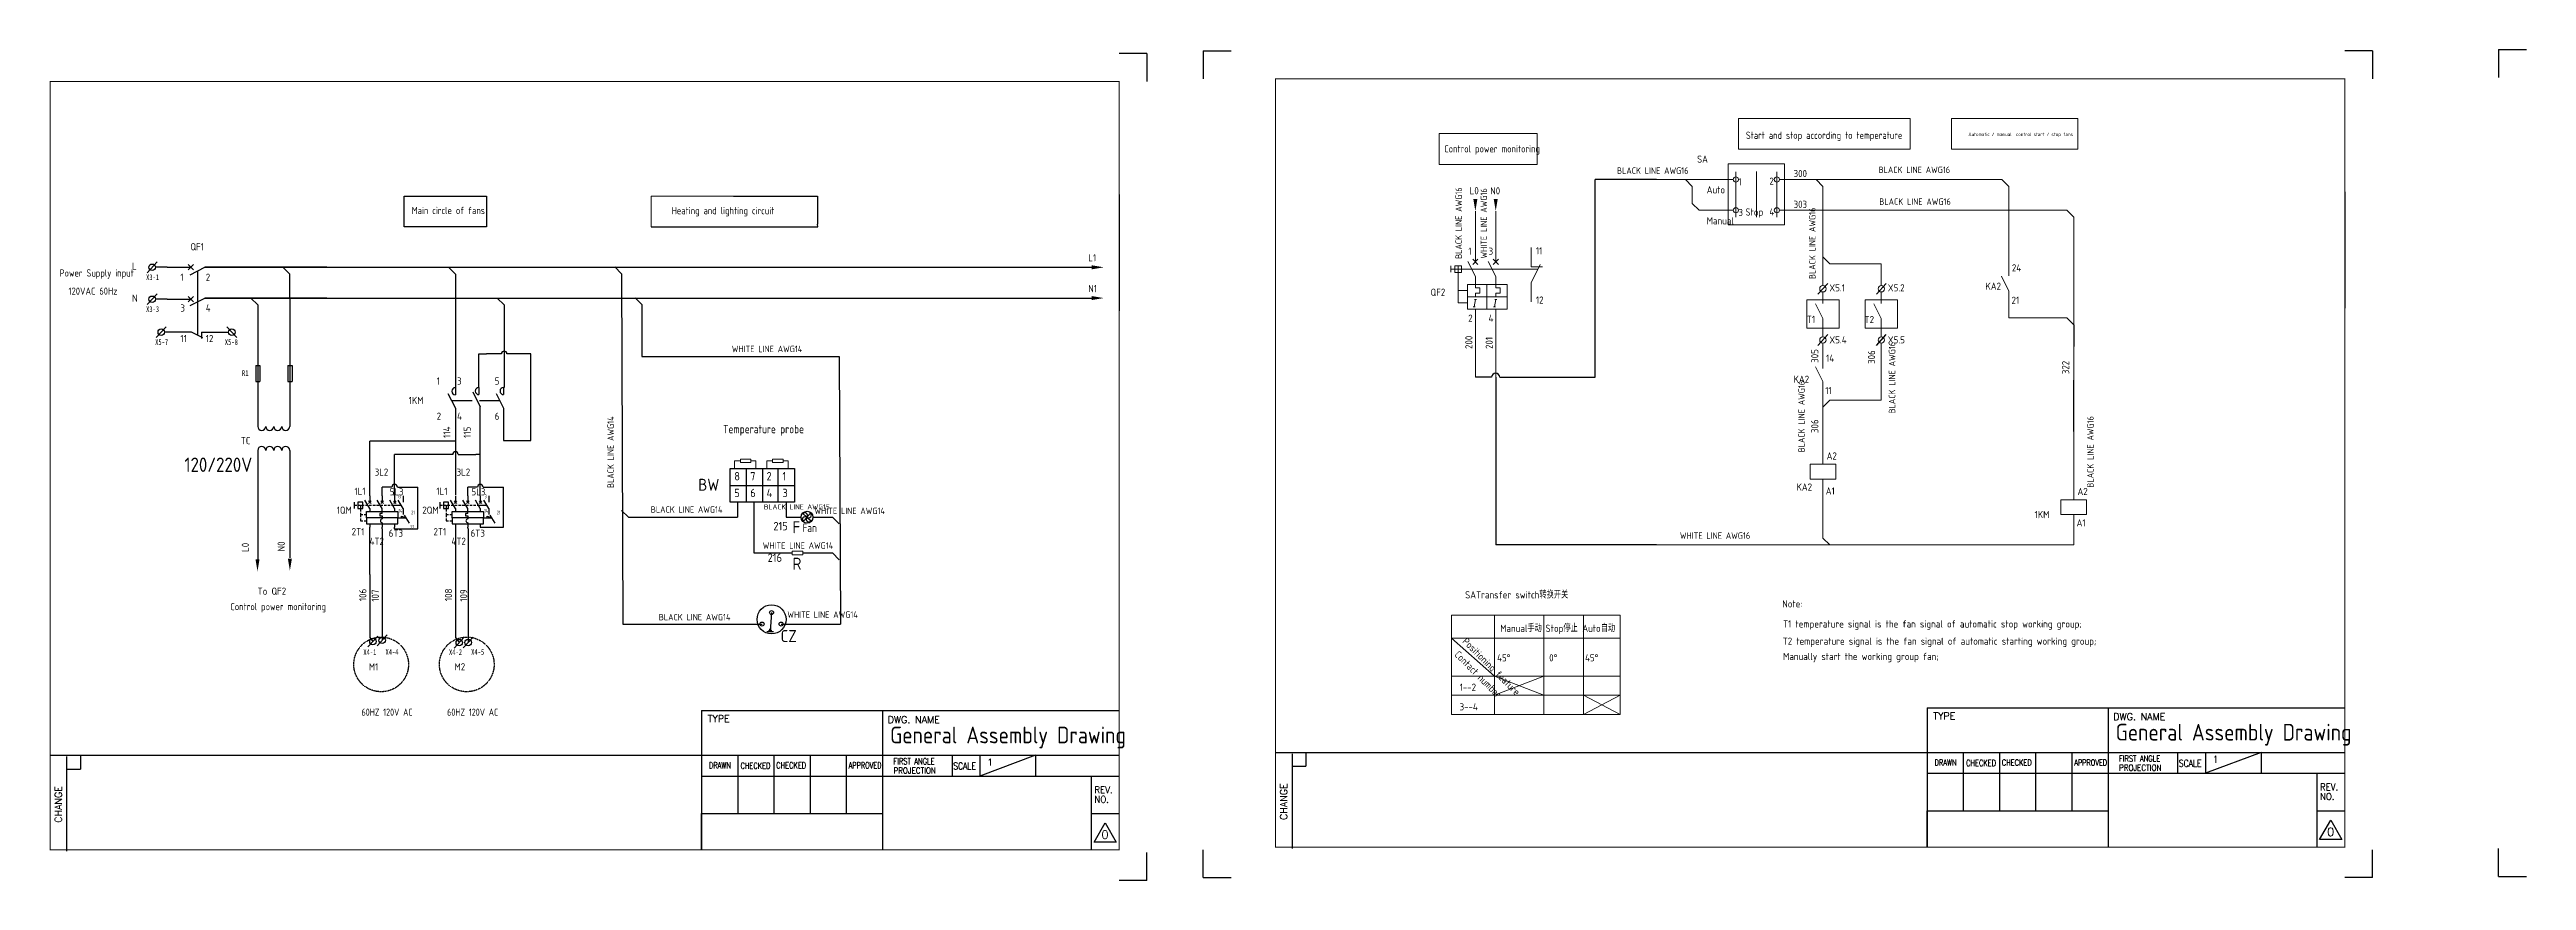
# Model space of a CAD drawing. Header units: millimetres. Extents: x 8981 to 59433, y 5244 to 14154.
# Drawn here: x 33757 to 44100, y 8275 to 11745 of the extents above; entities that cross this region are included whole.
import ezdxf

# ---------------------------------------------------------------- set-up
doc = ezdxf.new("R2010")
doc.units = ezdxf.units.MM
doc.linetypes.add('AAA', pattern=[3, 2, -1])
doc.linetypes.add('ACANSTGL', pattern=[0.11811, 0.07874, -0.03937])
for name, color, linetype in [('1', 4, 'Continuous'), ('2', 3, 'Continuous'), ('6文字层', 3, 'Continuous'), ('DIM', 3, 'Continuous'), ('TEXT', 7, 'Continuous'), ('标题', 7, 'Continuous')]:
    doc.layers.add(name, color=color, linetype=linetype)
doc.layers.add('paper', color=254, linetype='Continuous', plot=False)
doc.layers.add('标注、文本', color=3, linetype='Continuous', lineweight=25)
doc.layers.add('铁心', color=3, linetype='Continuous', lineweight=0)
doc.styles.add('ACISOTS', font='isocp.shx', dxfattribs={"height": 1, "bigfont": 'gbcbig.shx'})
doc.styles.add('PC_TEXTSTYLE', font='isocp.shx', dxfattribs={"width": 0.8, "bigfont": 'hzfs.shx'})
doc.styles.add('ROMANS', font='romans.shx', dxfattribs={"bigfont": 'whgtxt.shx'})
doc.styles.get("Standard").update_dxf_attribs({"font": 'gbenor.shx', "bigfont": 'gbcbig.shx'})
doc.styles.add('WD_IEC', font='ISOCP2.shx', dxfattribs={"width": 0.9, "height": 4, "bigfont": 'gbcbig.shx'})
doc.styles.add('仿宋', font='simfang.ttf', dxfattribs={"width": 0.7, "height": 2.5})
doc.styles.add('工程字', font='gbenor.shx', dxfattribs={"bigfont": 'gbcbig.shx'})

# ---------------------------------------------------------------- blocks, each defined once
blk = doc.blocks.new('FAN')
for p, q in [((12501, 18968), (12517, 18953)), ((12517, 18952), (12503, 18936)), ((12532, 18970), (12518, 18954)), ((12518, 18952), (12535, 18938))]:
    blk.add_line(p, q)
for radius in [25, 1]:
    blk.add_circle((12518, 18953), radius)
for centre, start, end in [((12510, 18944), 54.0994, 228.9808), ((12509, 18960), 324.0995, 138.9808), ((12526, 18945), 144.0995, 318.9808), ((12525, 18961), 234.0995, 48.9808)]:
    blk.add_arc(centre, 11.2, start, end)
blk = doc.blocks.new('SYMB2_M_212')
for p, q in [((0, 0), (0, -5)), ((10, 0), (10, -5)), ((20, 0), (20, -5)), ((-12.5, -5), (-12.5, -10)), ((-5.5, -5), (-9.5, -5)), ((-9.5, -5), (-9.5, -10)), ((-9.5, -10), (-5.5, -10)), ((-5.5, -10), (-5.5, -5)), ((0, -10), (-4, -3.5)), ((-2.5, -12.5), (22.5, -12.5)), ((-2.5, -17.5), (-2.5, -12.5)), ((22.5, -17.5), (-2.5, -17.5)), ((-2.5, -17.5), (-2.5, -22.5)), ((1, -4), (-1, -6)), ((-1, -4), (1, -6)), ((0, -10), (0, -12.5)), ((10, -10), (6, -3.5)), ((8, -14), (8, -16)), ((10, -14), (8, -14)), ((8, -16), (10, -16)), ((9, -4), (11, -6)), ((11, -4), (9, -6)), ((10, -14), (10, -10)), ((10, -16), (10, -18.5)), ((20, -10), (16, -3.5)), ((21, -4), (19, -6)), ((19, -4), (21, -6)), ((20, -10), (20, -12.5)), ((22.5, -12.5), (22.5, -17.5)), ((22.5, -22.5), (22.5, -17.5)), ((-2.5, -22.5), (22.5, -22.5)), ((0, -22.5), (0, -25)), ((10, -21.5), (10, -22.5)), ((10, -22.5), (10, -25)), ((20, -22.5), (20, -25))]:
    blk.add_line(p, q)
at = {"linetype": 'AAA'}
for p, q in [((-12.5, -7.5), (17.5, -7.5)), ((-7.5, -7.5), (-7.5, -15)), ((-7.5, -15), (-7.5, -20)), ((-7.5, -15), (-2.5, -15)), ((-7.5, -20), (-2.5, -20))]:
    blk.add_line(p, q, dxfattribs=at)
blk.add_arc((10, -20), 1.5, 90, 270)
at = {"layer": '1'}
blk.add_line((17.5, -7.5), (18.3, -7.5), dxfattribs=at)
blk = doc.blocks.new('SYMB2_M_51')
for p, q in [((0, 0), (0, -5)), ((0, -10), (-4, -3.5)), ((0, -10), (0, -15))]:
    blk.add_line(p, q)

msp = doc.modelspace()

# ---------------------------------------------------------------- linework, layer by layer
at = {"color": 0, "linetype": 'ByBlock', "lineweight": 18}
for p, q in [((39560.243, 11393.809), (39969.524, 11393.809)), ((39560.243, 11265.031), (39560.243, 11393.809)), ((39969.524, 11393.809), (39969.524, 11265.031)), ((40809.748, 11456.955), (41526.082, 11456.955)), ((40809.748, 11328.177), (40809.748, 11456.955)), ((41526.082, 11456.955), (41526.082, 11328.177)), ((41699.64, 11456.955), (42227.548, 11456.955)), ((41699.64, 11328.177), (41699.64, 11456.955)), ((42227.548, 11456.955), (42227.548, 11328.177)), ((41526.082, 11328.177), (40809.748, 11328.177)), ((42227.548, 11328.177), (41699.64, 11328.177)), ((39969.524, 11265.031), (39560.243, 11265.031)), ((40467.184, 11202.242), (40788.157, 11202.242)), ((40519.255, 11202.38), (40788.158, 11202.38)), ((40519.255, 11202.38), (40788.157, 11202.354)), ((40588.441, 11202.242), (40617.118, 11173.565)), ((40617.118, 11102.445), (40617.118, 11173.565)), ((40766.915, 11012.755), (40766.915, 11267.747)), ((40766.915, 11267.747), (41002.41, 11267.747)), ((40981.168, 11202.38), (41448.195, 11202.38)), ((40981.168, 11202.334), (41910.108, 11202.242)), ((41002.41, 11267.747), (41002.41, 11012.755)), ((41133.66, 11202.242), (41162.337, 11173.565)), ((41162.337, 11173.565), (41162.337, 10759.175)), ((41910.108, 11202.242), (41938.785, 11173.565)), ((41938.785, 11173.565), (41938.785, 10799.671)), ((36270.276, 11132.779), (36613.063, 11132.779)), ((36270.276, 11004.001), (36270.276, 11132.779)), ((39711.191, 11070.135), (39711.191, 10858.84)), ((39796.165, 11070.135), (39796.165, 10858.84)), ((40617.118, 11102.445), (40645.795, 11073.768)), ((40645.795, 11073.768), (40788.157, 11073.768)), ((40981.169, 11073.768), (42181.219, 11073.768)), ((42181.219, 11073.768), (42209.896, 11045.091)), ((41002.41, 11012.755), (40766.915, 11012.755)), ((42209.896, 11045.091), (42209.896, 10595.536)), ((39722.176, 10847.855), (39700.206, 10869.825)), ((39722.176, 10869.825), (39700.206, 10847.855)), ((39807.15, 10847.855), (39785.18, 10869.825)), ((39807.15, 10869.825), (39785.18, 10847.855)), ((39943.675, 10837.554), (39943.675, 10917.554)), ((41162.337, 10879.333), (41191.014, 10850.656)), ((39609.177, 10841.795), (39609.177, 10814.794)), ((39780.715, 10828.295), (39609.177, 10828.295)), ((39625.575, 10841.695), (39652.612, 10841.695)), ((39625.575, 10814.269), (39625.575, 10841.695)), ((39652.612, 10814.269), (39625.575, 10814.269)), ((39639.093, 10841.695), (39639.093, 10686.856)), ((39652.612, 10841.695), (39652.612, 10814.269)), ((39678.517, 10660.338), (39678.517, 10764.086)), ((39678.517, 10764.086), (39844.608, 10764.086)), ((39680.292, 10859.155), (39711.191, 10797.434)), ((39711.191, 10797.434), (39711.191, 10764.086)), ((39711.191, 10797.434), (39711.191, 10764.086)), ((39711.191, 10764.086), (39711.191, 10749.947)), ((39759.022, 10764.086), (39759.022, 10660.338)), ((39765.266, 10859.155), (39796.165, 10797.434)), ((39780.715, 10828.295), (39972.71, 10828.295)), ((39796.165, 10797.434), (39796.165, 10764.086)), ((39796.165, 10797.434), (39796.165, 10764.086)), ((39796.165, 10764.086), (39796.165, 10749.947)), ((39844.608, 10764.086), (39844.608, 10660.338)), ((39943.675, 10770.751), (39943.675, 10690.751)), ((41191.014, 10850.656), (41406.28, 10850.656)), ((41406.28, 10821.979), (41406.28, 10850.656)), ((41406.28, 10821.979), (41406.28, 10759.175)), ((41907.885, 10798.3), (41938.785, 10736.58)), ((39678.517, 10738.227), (39639.093, 10738.227)), ((39678.517, 10686.856), (39639.093, 10686.856)), ((39678.517, 10712.212), (39844.608, 10712.212)), ((39844.608, 10660.338), (39678.517, 10660.338)), ((39701.505, 10670.237), (39710.599, 10670.237)), ((39711.89, 10701.706), (39706.052, 10670.237)), ((39707.575, 10701.706), (39716.205, 10701.706)), ((39711.191, 10749.947), (39729.975, 10749.947)), ((39711.191, 10660.338), (39711.191, 10376.09)), ((39729.975, 10728.035), (39711.267, 10728.035)), ((39711.267, 10728.035), (39711.267, 10712.212)), ((39729.975, 10749.947), (39729.975, 10728.035)), ((39786.479, 10670.237), (39795.573, 10670.237)), ((39796.864, 10701.706), (39791.026, 10670.237)), ((39792.549, 10701.706), (39801.178, 10701.706)), ((39796.165, 10749.947), (39814.949, 10749.947)), ((39796.165, 10660.338), (39796.165, 10376.09)), ((39814.949, 10728.035), (39796.241, 10728.035)), ((39796.241, 10728.035), (39796.241, 10712.212)), ((39814.949, 10749.947), (39814.949, 10728.035)), ((41131.438, 10683.387), (41162.337, 10621.666)), ((41162.337, 10732.568), (41162.337, 10684.758)), ((41375.381, 10683.387), (41406.28, 10621.666)), ((41406.28, 10732.568), (41406.28, 10684.758)), ((41938.785, 10736.58), (41938.785, 10624.213)), ((41162.337, 10621.666), (41162.337, 10545.062)), ((41406.28, 10621.666), (41406.28, 10545.062)), ((41938.785, 10624.213), (42181.219, 10624.213)), ((42181.219, 10624.213), (42209.896, 10595.536)), ((41162.337, 10518.455), (41162.337, 10412.94)), ((41406.28, 10518.455), (41406.28, 10308.751)), ((42209.896, 10504.657), (42209.896, 10450.638)), ((42209.896, 10478.266), (42209.896, 10364.275)), ((42209.896, 10450.638), (42209.896, 10436.916)), ((41131.438, 10419.876), (41162.337, 10358.155)), ((41162.337, 10358.155), (41162.337, 10013.456)), ((41191.014, 10280.074), (41162.337, 10251.397)), ((41191.014, 10280.074), (41406.28, 10280.074)), ((41406.28, 10308.751), (41406.28, 10280.074)), ((42209.896, 10310.256), (42209.896, 10203.887)), ((42209.896, 10149.869), (42209.896, 9864.754)), ((36617.974, 9995.06), (36617.974, 10027.717)), ((36617.974, 10027.717), (36642.29, 10027.717)), ((36685.582, 10027.717), (36707.191, 10027.717)), ((36707.191, 10027.717), (36707.191, 9995.06)), ((36752.619, 9995.06), (36752.619, 10027.717)), ((36752.619, 10027.717), (36776.936, 10027.717)), ((36820.228, 10027.717), (36841.837, 10027.717)), ((36841.837, 10027.717), (36841.837, 9995.06)), ((41108.636, 10013.456), (41216.039, 10013.456)), ((41108.636, 9951.385), (41108.636, 10013.456)), ((41216.039, 9951.385), (41108.636, 9951.385)), ((41162.337, 9951.385), (41162.337, 9704.581)), ((41216.039, 10013.456), (41216.039, 9951.385)), ((42156.195, 9864.754), (42263.597, 9864.754)), ((42156.195, 9802.683), (42156.195, 9864.754)), ((42263.597, 9864.754), (42263.597, 9802.683)), ((42263.597, 9802.683), (42156.195, 9802.683)), ((42209.896, 9802.683), (42209.896, 9675.904)), ((40467.184, 9675.904), (42209.896, 9675.904)), ((41162.337, 9704.581), (41191.014, 9675.904)), ((39611.244, 9382.655), (40315.782, 9382.655)), ((39611.244, 8967.825), (39611.244, 9382.655)), ((39790.788, 9382.655), (39790.788, 8967.825)), ((39997.082, 9382.655), (39997.082, 8967.825)), ((40162.738, 9382.655), (40162.738, 8967.825)), ((40315.782, 9382.655), (40315.782, 8967.825)), ((40315.782, 9287.302), (39611.244, 9287.302)), ((39611.244, 9287.302), (39790.788, 9128.416)), ((39611.244, 9128.416), (40315.782, 9128.416)), ((39790.788, 9128.416), (39997.082, 9049.508)), ((39997.082, 9128.416), (39790.788, 9049.508)), ((39611.244, 9049.508), (40315.782, 9049.508)), ((40162.738, 9049.508), (40315.782, 8967.825)), ((40315.782, 9049.508), (40162.738, 8967.825)), ((39611.244, 8967.825), (40315.782, 8967.825))]:
    msp.add_line(p, q, dxfattribs=at)
at = {"color": 0, "linetype": 'ByBlock', "lineweight": 18, "ltscale": 30}
for p, q in [((40799.079, 11233.742), (40799.079, 11045.426)), ((40884.663, 11236.014), (40884.663, 11045.426)), ((40970.246, 11233.742), (40970.246, 11045.426)), ((41094.764, 10699.271), (41229.91, 10699.271)), ((41094.764, 10580.939), (41094.764, 10699.271)), ((41229.91, 10699.271), (41229.91, 10580.939)), ((41338.707, 10699.271), (41473.853, 10699.271)), ((41338.707, 10580.939), (41338.707, 10699.271)), ((41473.853, 10699.271), (41473.853, 10580.939)), ((41229.91, 10580.939), (41094.764, 10580.939)), ((41473.853, 10580.939), (41338.707, 10580.939))]:
    msp.add_line(p, q, dxfattribs=at)
at = {"color": 0}
for p, q in [((35238.614, 11132.779), (35581.401, 11132.779)), ((35238.614, 11004.001), (35238.614, 11132.779)), ((35581.401, 11132.779), (35581.401, 11004.001)), ((35581.401, 11004.001), (35238.614, 11004.001)), ((34358.505, 10824.689), (34336.535, 10846.659)), ((34358.505, 10846.659), (34336.535, 10824.689)), ((34344.365, 10804.774), (34406.086, 10835.674)), ((34375.226, 10820.224), (34375.226, 10691.751)), ((34405.879, 10835.57), (35423.753, 10835.57)), ((34731.829, 10835.57), (34760.506, 10806.893)), ((35423.482, 10835.57), (35452.159, 10806.893)), ((35452.159, 10806.893), (35452.159, 10333.949)), ((36117.273, 10836.862), (36145.949, 10808.185)), ((34358.505, 10691.176), (34336.535, 10713.146)), ((34358.505, 10713.146), (34336.535, 10691.176)), ((34344.365, 10676.301), (34406.086, 10707.2)), ((34375.226, 10691.751), (34375.226, 10552.689)), ((34405.879, 10707.097), (35423.753, 10707.097)), ((34598.358, 10707.097), (34626.898, 10678.557)), ((35626.84, 10707.097), (35655.517, 10678.42)), ((35655.559, 10678.42), (35655.559, 10333.949)), ((36202.246, 10708.388), (36230.923, 10679.711)), ((34350.889, 10564.872), (34285.889, 10564.872)), ((34397.18, 10541.698), (34350.889, 10564.872)), ((34391.403, 10564.872), (34391.403, 10538.093)), ((34391.403, 10564.872), (34456.403, 10564.872)), ((35421.26, 10308.701), (35452.159, 10246.98)), ((35521.684, 10277.841), (35436.71, 10277.841)), ((35452.159, 10246.98), (35452.159, 10050.451)), ((35525.334, 10314.948), (35556.233, 10253.228)), ((35637.691, 10277.841), (35552.717, 10277.841)), ((35622.241, 10308.701), (35653.14, 10246.98)), ((34626.898, 10070.835), (34626.898, 9862.154)), ((34760.41, 10070.835), (34760.41, 9862.154)), ((35452.159, 9686.261), (35452.159, 9552.324)), ((35094.572, 9552.324), (35094.572, 9289.781)), ((35452.159, 9552.324), (35452.159, 9289.021)), ((35146.603, 9496.683), (35146.603, 9291.333)), ((35094.572, 9289.781), (35107.71, 9272.762)), ((35452.159, 9289.021), (35468.235, 9268.197))]:
    msp.add_line(p, q, dxfattribs=at)
at = {"lineweight": -3, "ltscale": 30}
for p, q in [((34165.468, 10813.129), (34206.604, 10858.218)), ((41141.769, 10723.327), (41182.906, 10768.416)), ((41385.712, 10723.327), (41426.848, 10768.416)), ((34165.468, 10679.617), (34206.604, 10724.706)), ((34203.344, 10542.328), (34244.48, 10587.417)), ((34538.949, 10542.328), (34497.813, 10587.417)), ((41141.769, 10509.214), (41182.906, 10554.303)), ((41385.712, 10509.214), (41426.848, 10554.303)), ((35087.142, 9250.218), (35128.278, 9295.307)), ((35125.667, 9255.31), (35166.804, 9300.399)), ((35447.667, 9245.652), (35488.804, 9290.741)), ((35484.755, 9246.341), (35525.891, 9291.43))]:
    msp.add_line(p, q, dxfattribs=at)
at = {"color": 0, "linetype": 'ByBlock'}
for p, q in [((36145.949, 10808.185), (36151.599, 9345.903)), ((36156.803, 10835.57), (38109.413, 10835.57)), ((36166.264, 10707.097), (38115.97, 10707.097)), ((36230.923, 10679.711), (36230.923, 10462.45)), ((36230.923, 10462.45), (37055.031, 10462.45)), ((37055.031, 10462.45), (37060.68, 9345.903)), ((36665.824, 9995.06), (36665.824, 9855.043)), ((36734.044, 9995.06), (36734.044, 9855.043)), ((36800.47, 9855.043), (36800.47, 9995.06)), ((36599.399, 9925.051), (36868.69, 9925.051)), ((36630.236, 9855.043), (36630.236, 9791.89)), ((36698.573, 9855.043), (36698.573, 9642.745)), ((36833.219, 9855.043), (36833.219, 9792.445)), ((36145.949, 9820.567), (36174.626, 9791.89)), ((36174.626, 9791.89), (36398.666, 9791.89)), ((36398.666, 9791.89), (36457.232, 9791.89)), ((36457.232, 9791.89), (36630.236, 9791.89)), ((36833.219, 9792.445), (36894.981, 9792.445)), ((36944.958, 9792.445), (37026.183, 9792.445)), ((37026.183, 9792.445), (37054.86, 9763.768)), ((36698.573, 9642.745), (36857.908, 9642.745)), ((36698.573, 9642.745), (36857.908, 9642.745)), ((36902.367, 9642.745), (37026.354, 9642.745)), ((37026.354, 9642.745), (37055.031, 9614.068)), ((36151.599, 9345.903), (36404.315, 9345.903)), ((36404.315, 9345.903), (36462.881, 9345.903)), ((36462.881, 9345.903), (36732.613, 9345.903)), ((36752.593, 9314.675), (36780.488, 9314.675)), ((36759.188, 9319.277), (36773.893, 9319.277)), ((36762.728, 9324.396), (36770.353, 9324.396)), ((36772.189, 9394.013), (36766.54, 9314.675)), ((36812.285, 9345.903), (37060.68, 9345.903))]:
    msp.add_line(p, q, dxfattribs=at)
at = {"linetype": 'AAA'}
for p, q in [((35185.572, 9841.785), (35226.027, 9841.785)), ((35543.233, 9841.785), (35583.689, 9841.785))]:
    msp.add_line(p, q, dxfattribs=at)
for p, q in [((35094.572, 9743.96), (35094.572, 9750.785)), ((35146.572, 9743.96), (35146.572, 9750.785)), ((35198.572, 9743.96), (35198.572, 9750.785)), ((35211.572, 9789.785), (35245.878, 9789.785)), ((35226.573, 9789.785), (35226.573, 9795.985)), ((35226.625, 9795.985), (35245.878, 9789.785)), ((35260.336, 9766.822), (35239.536, 9800.622)), ((35569.233, 9789.785), (35603.54, 9789.785)), ((35584.235, 9789.785), (35584.235, 9795.985)), ((35584.287, 9795.985), (35603.54, 9789.785)), ((35617.997, 9766.822), (35597.197, 9800.622))]:
    msp.add_line(p, q)
at = {"color": 0, "linetype": 'ByBlock', "lineweight": 18}
for points in [[(36642.29, 10034.576), (36685.582, 10034.576), (36685.582, 10020.858), (36642.29, 10020.858)], [(36776.936, 10034.576), (36820.228, 10034.576), (36820.228, 10020.858), (36776.936, 10020.858)]]:
    msp.add_lwpolyline(points, close=True, dxfattribs=at)
at = {"color": 0, "linetype": 'ByBlock'}
msp.add_lwpolyline([(36599.399, 9995.06), (36868.69, 9995.06), (36868.69, 9855.043), (36599.399, 9855.043)], close=True, dxfattribs=at)
at = {"linetype": 'ByBlock', "lineweight": 18}
msp.add_lwpolyline([(36857.908, 9650.827), (36902.367, 9650.827), (36902.367, 9634.662), (36857.908, 9634.662)], close=True, dxfattribs=at)
at = {"color": 0, "linetype": 'ByBlock', "lineweight": 18}
for centre, radius in [((40799.079, 11202.242), 10.922), ((40970.246, 11202.242), 10.922), ((40799.079, 11073.768), 10.922), ((40970.246, 11073.768), 10.922), ((41162.337, 10745.872), 13.303), ((41406.28, 10745.872), 13.303), ((41162.337, 10531.759), 13.303), ((41406.28, 10531.759), 13.303)]:
    msp.add_circle(centre, radius, dxfattribs=at)
at = {"color": 3}
for centre in [(34186.036, 10835.674), (34186.036, 10702.161), (34223.912, 10564.872), (34518.381, 10564.872), (35107.71, 9272.762), (35146.235, 9277.854), (35468.235, 9268.197), (35505.323, 9268.886)]:
    msp.add_circle(centre, 13.502, dxfattribs=at)
at = {"color": 0, "linetype": 'ByBlock'}
for centre, radius in [((36772.449, 9365.459), 60.736), ((36732.613, 9345.903), 8.347), ((36772.189, 9394.013), 8.3), ((36812.285, 9345.903), 8.3)]:
    msp.add_circle(centre, radius, dxfattribs=at)
at = {"color": 0, "linetype": 'ACANSTGL', "ltscale": 15}
for centre in [(35142.089, 9177.179), (35499.677, 9177.179)]:
    msp.add_circle(centre, 114.154, dxfattribs=at)
at = {"color": 0}
for centre in [(35452.159, 10317.808), (35550.426, 10318.826), (35653.502, 10318.826)]:
    msp.add_arc(centre, 15.078, 90, 270, dxfattribs=at)
at = {"color": 0, "linetype": 'ByBlock', "lineweight": 18}
for points in [[(39719.524, 11120.135), (39702.858, 11120.135), (39711.191, 11070.135)], [(39804.498, 11120.135), (39787.832, 11120.135), (39796.165, 11070.135)]]:
    msp.add_solid(points, dxfattribs=at)
at = {"color": 0}
for points in [[(38109.413, 10843.903), (38109.413, 10827.237), (38159.413, 10835.57)], [(38109.413, 10715.43), (38109.413, 10698.763), (38159.413, 10707.097)], [(34634.213, 9615.612), (34617.547, 9615.612), (34625.88, 9565.612)], [(34769.414, 9618.614), (34752.747, 9618.614), (34761.08, 9568.614)]]:
    msp.add_solid(points, dxfattribs=at)
at = {"layer": '1', "color": 0, "lineweight": -3}
msp.add_line((39813.361, 10376.169), (40043.807, 10376.09), dxfattribs=at)
at = {"layer": '1', "color": 0, "const_width": 4.069}
for points in [[(33759.486, 8402.896), (38223.532, 8402.896), (38223.532, 11611.429), (33759.486, 11611.429), (33759.486, 8402.896)], [(38877.116, 8414.62), (43341.162, 8414.62), (43341.162, 11623.153), (38877.116, 11623.153), (38877.116, 8414.62)]]:
    msp.add_lwpolyline(points, dxfattribs=at)
at = {"layer": '2', "color": 0, "linetype": 'ByBlock', "lineweight": 18, "ltscale": 0.15}
for p, q in [((39943.675, 10770.751), (39982.373, 10847.447)), ((39943.675, 10837.554), (39991.208, 10837.554))]:
    msp.add_line(p, q, dxfattribs=at)
at = {"layer": '2', "color": 0}
for p, q in [((36479.764, 8984.152), (38223.532, 8984.152)), ((36479.764, 8984.152), (36479.764, 8402.896)), ((37235.397, 8984.152), (37235.397, 8402.896)), ((41597.394, 8995.876), (43341.162, 8995.876)), ((41597.394, 8995.876), (41597.394, 8414.62)), ((42353.027, 8995.876), (42353.027, 8414.62)), ((33759.486, 8798.15), (38223.532, 8798.15)), ((33827.971, 8792.337), (33827.971, 8397.083)), ((33886.096, 8798.15), (33886.096, 8740.024)), ((36630.891, 8798.15), (36630.891, 8554.398)), ((36782.017, 8798.15), (36782.017, 8554.398)), ((36933.144, 8798.15), (36933.144, 8554.398)), ((37084.27, 8798.15), (37084.27, 8554.398)), ((37526.025, 8798.15), (37526.025, 8710.961)), ((37874.779, 8798.15), (37642.276, 8710.961)), ((37642.276, 8798.15), (37642.276, 8710.961)), ((37874.779, 8798.15), (37874.779, 8710.961)), ((38877.116, 8809.874), (43341.162, 8809.874)), ((38945.601, 8804.061), (38945.601, 8408.807)), ((39003.727, 8809.874), (39003.727, 8751.748)), ((41748.521, 8809.874), (41748.521, 8566.122)), ((41899.648, 8809.874), (41899.648, 8566.122)), ((42050.774, 8809.874), (42050.774, 8566.122)), ((42201.901, 8809.874), (42201.901, 8566.122)), ((42643.655, 8809.874), (42643.655, 8722.685)), ((42992.409, 8809.874), (42759.906, 8722.685)), ((42759.906, 8809.874), (42759.906, 8722.685)), ((42992.409, 8809.874), (42992.409, 8722.685)), ((33827.971, 8740.024), (33886.096, 8740.024)), ((36479.764, 8710.961), (37235.397, 8710.961)), ((37235.397, 8710.961), (38223.532, 8710.961)), ((38107.281, 8710.961), (38107.281, 8402.896)), ((38945.601, 8751.748), (39003.727, 8751.748)), ((41597.394, 8722.685), (42353.027, 8722.685)), ((42353.027, 8722.685), (43341.162, 8722.685)), ((43224.911, 8722.685), (43224.911, 8414.62)), ((36479.764, 8554.398), (37235.397, 8554.398)), ((36479.764, 8403.271), (36479.764, 8554.398)), ((38107.281, 8554.398), (38223.532, 8554.398)), ((38118.906, 8434.88), (38165.407, 8515.421)), ((38165.407, 8515.421), (38211.907, 8434.88)), ((41597.394, 8566.122), (42353.027, 8566.122)), ((41597.394, 8414.995), (41597.394, 8566.122)), ((43224.911, 8566.122), (43341.162, 8566.122)), ((43236.536, 8446.604), (43283.037, 8527.145)), ((43283.037, 8527.145), (43329.537, 8446.604)), ((38211.907, 8434.88), (38118.906, 8434.88)), ((43329.537, 8446.604), (43236.536, 8446.604))]:
    msp.add_line(p, q, dxfattribs=at)
at = {"layer": '6文字层', "color": 0}
for points in [[(38223.532, 11138.923), (38223.532, 10653.442)], [(43341.162, 11150.647), (43341.162, 10665.166)]]:
    msp.add_lwpolyline(points, dxfattribs=at)
at = {"layer": 'paper', "color": 0}
for p, q in [((38339.783, 11727.68), (38223.532, 11727.68)), ((38339.783, 11727.68), (38339.783, 11611.429)), ((38574.863, 11739.404), (38574.863, 11623.153)), ((38574.863, 11739.404), (38691.114, 11739.404)), ((43457.414, 11739.404), (43341.162, 11739.404)), ((43457.414, 11739.404), (43457.414, 11623.153)), ((43983.934, 11744.924), (43983.934, 11628.673)), ((43983.934, 11744.924), (44100.185, 11744.924)), ((38339.783, 8275.019), (38339.783, 8391.271)), ((38574.863, 8286.743), (38574.863, 8402.995)), ((43457.414, 8286.743), (43457.414, 8402.995)), ((43983.934, 8292.263), (43983.934, 8408.515)), ((38339.783, 8275.019), (38223.532, 8275.019)), ((38574.863, 8286.743), (38691.114, 8286.743)), ((43457.414, 8286.743), (43341.162, 8286.743)), ((43983.934, 8292.263), (44100.185, 8292.263))]:
    msp.add_line(p, q, dxfattribs=at)
at = {"layer": '标注、文本', "color": 0}
for p, q in [((40210.79, 10376.09), (40210.79, 11202.242)), ((40467.184, 11202.242), (40210.79, 11202.242)), ((36613.063, 11132.779), (36964.17, 11132.779)), ((36964.17, 11132.779), (36964.17, 11015.951)), ((36270.276, 11004.001), (36965.37, 11004.001)), ((36965.37, 11004.001), (36964.17, 11015.951)), ((34248.013, 10835.674), (34347.52, 10835.674)), ((34914.816, 10835.57), (34405.879, 10835.57)), ((34760.41, 10704.172), (34760.41, 10806.989)), ((34914.816, 10835.57), (36166.264, 10835.57)), ((34248.013, 10702.161), (34347.52, 10702.161)), ((34914.816, 10707.097), (34405.879, 10707.097)), ((34626.898, 10678.557), (34626.898, 10171.079)), ((34760.41, 10704.172), (34760.41, 10171.079)), ((34914.816, 10707.097), (36753.244, 10707.097)), ((35550.426, 10333.904), (35550.426, 10474.108)), ((35550.426, 10474.108), (35582.613, 10474.108)), ((35644.45, 10474.108), (35582.613, 10474.108)), ((35767.107, 10474.108), (35667.415, 10474.108)), ((35767.107, 10112.256), (35767.107, 10474.108)), ((34618.207, 10425.879), (34618.207, 10359.193)), ((34618.207, 10425.879), (34636.113, 10425.879)), ((34618.207, 10359.193), (34636.113, 10359.193)), ((34636.113, 10425.879), (34636.113, 10359.193)), ((34752.412, 10425.879), (34752.412, 10359.193)), ((34752.412, 10425.879), (34770.318, 10425.879)), ((34752.412, 10359.193), (34770.318, 10359.193)), ((34770.318, 10425.879), (34770.318, 10359.193)), ((39778.891, 10376.09), (39711.191, 10376.09)), ((39796.165, 10376.09), (39796.165, 9675.904)), ((40043.807, 10376.09), (40210.79, 10376.09)), ((42209.896, 10149.869), (42209.896, 10364.275)), ((35452.159, 10333.949), (35452.159, 10302.73)), ((35550.426, 10333.904), (35550.426, 10303.748)), ((35556.233, 10054.083), (35556.233, 10253.228)), ((35653.14, 10246.98), (35653.14, 10112.256)), ((35653.502, 10333.904), (35653.502, 10303.748)), ((35452.159, 10109.724), (35094.572, 10109.724)), ((35094.572, 9880.785), (35094.572, 10109.724)), ((35440.886, 10054.083), (35198.572, 10054.083)), ((35198.572, 9880.785), (35198.572, 10054.083)), ((35452.372, 10054.039), (35452.229, 9884.713)), ((35463.857, 10054.083), (35537.346, 10054.366)), ((35556.233, 10054.083), (35537.346, 10054.366)), ((35556.233, 9880.785), (35556.233, 10054.083)), ((35653.14, 10112.256), (35712.094, 10112.256)), ((35653.14, 10112.256), (35767.107, 10112.256)), ((34626.898, 9862.154), (34626.898, 9616.494)), ((34760.41, 9862.154), (34760.41, 9622.241)), ((35146.572, 9880.785), (35146.572, 9917.717)), ((35147.808, 9917.717), (35146.572, 9917.717)), ((35186.822, 9917.717), (35147.808, 9917.717)), ((35209.793, 9917.781), (35295.672, 9917.781)), ((35295.672, 9917.717), (35295.672, 9917.781)), ((35295.672, 9743.96), (35295.672, 9917.717)), ((35504.233, 9880.785), (35504.233, 9917.717)), ((35505.47, 9917.717), (35504.233, 9917.717)), ((35544.484, 9917.717), (35505.47, 9917.717)), ((35567.455, 9917.781), (35653.333, 9917.781)), ((35653.333, 9917.717), (35653.333, 9917.781)), ((35653.333, 9750.785), (35653.333, 9917.717)), ((35094.572, 9683.082), (35094.572, 9743.96)), ((35146.572, 9743.96), (35146.603, 9291.333)), ((35198.572, 9743.96), (35295.672, 9743.96)), ((35452.233, 9750.785), (35452.159, 9686.261)), ((35504.842, 9743.96), (35504.233, 9750.785)), ((35504.842, 9743.96), (35504.873, 9291.333)), ((35556.233, 9750.785), (35653.333, 9750.785)), ((35094.572, 9552.324), (35094.572, 9683.082)), ((40467.184, 9675.904), (39796.165, 9675.904)), ((35146.603, 9291.333), (35146.235, 9277.854)), ((35504.873, 9291.333), (35505.323, 9268.886))]:
    msp.add_line(p, q, dxfattribs=at)
at = {"layer": '标注、文本'}
for p, q in [((34248.013, 10835.674), (34199.538, 10835.674)), ((34248.013, 10702.161), (34199.538, 10702.161)), ((34285.889, 10564.872), (34237.414, 10564.872)), ((34456.403, 10564.872), (34504.879, 10564.872))]:
    msp.add_line(p, q, dxfattribs=at)
at = {"layer": '标注、文本', "color": 0, "linetype": 'ByBlock'}
msp.add_line((42209.896, 10595.536), (42209.896, 10504.657), dxfattribs=at)
at = {"layer": '标注、文本', "color": 0}
for centre, radius, start, end in [((35655.933, 10473.828), 11.486, 0.2206788, 180.2206788), ((39796.165, 10376.09), 17.274, 0, 180), ((34643.587, 10171.079), 16.689, 180, 0), ((34676.965, 10171.079), 16.689, 180, 0), ((34710.343, 10171.079), 16.689, 180, 0), ((34743.721, 10171.079), 16.689, 180, 0), ((34643.587, 10070.835), 16.689, 0, 180), ((34676.965, 10070.835), 16.689, 0, 180), ((34710.343, 10070.835), 16.689, 0, 180), ((34743.721, 10070.835), 16.689, 0, 180), ((35452.372, 10054.039), 11.486, 0.2206788, 180.2206788), ((35198.308, 9917.737), 11.486, 0.2206788, 180.2206788), ((35555.969, 9917.737), 11.486, 0.2206788, 180.2206788)]:
    msp.add_arc(centre, radius, start, end, dxfattribs=at)
at = {"layer": '铁心', "color": 0}
for points in [[(43341.162, 10665.166), (43341.162, 10567.37)], [(38223.532, 9335.9), (38223.532, 10155.885)], [(43341.162, 9347.624), (43341.162, 10167.609)]]:
    msp.add_lwpolyline(points, dxfattribs=at)

# ---------------------------------------------------------------- block references
at = {"linetype": 'AAA', "xscale": 5.2, "yscale": 5.2, "zscale": 5.2}
for p in [(35094.572, 9880.785), (35452.233, 9880.785)]:
    msp.add_blockref('SYMB2_M_212', p, dxfattribs=at)
at = {"xscale": 5.2, "yscale": 5.2, "zscale": 5.2}
for p in [(35234.027, 9880.785), (35591.689, 9880.785)]:
    msp.add_blockref('SYMB2_M_51', p, dxfattribs=at)
at = {"color": 0, "linetype": 'ByBlock'}
msp.add_blockref('FAN', (24402.357, -9161.112), dxfattribs=at)

# ---------------------------------------------------------------- texts
at = {"color": 0, "linetype": 'ByBlock', "lineweight": 18, "style": 'ACISOTS'}
for s, height, p in [('SA', 30, (40636.683, 11272.243)), ('Auto', 30, (40677.014, 11144.213)), ('1', 30, (40809.542, 11177.965)), ('2', 30, (40938.749, 11180.283)), ('300', 30, (41039.979, 11211.97)), ('3', 30, (40809.542, 11049.491)), ('Stop', 30, (40838.852, 11051.408)), ('4', 30, (40938.749, 11051.81)), ('303', 30, (41039.979, 11083.496)), ('Manual', 30, (40677.014, 11014.525)), ('1', 30, (39681.464, 10887.71)), ('3', 30, (39766.438, 10887.71)), ('11', 30, (39963.913, 10889.34)), ('X5.1', 30, (41189.304, 10734.775)), ('X5.2', 30, (41433.246, 10734.775)), ('KA2', 30, (41841.102, 10741.41)), ('24', 30, (41951.546, 10818.097)), ('QF2', 30, (39524.156, 10716.39)), ('12', 30, (39963.913, 10683.863)), ('21', 30, (41950.14, 10682.713)), ('2', 30, (39681.464, 10608.186)), ('4', 30, (39766.438, 10608.186)), ('T1', 30, (41095.235, 10602.937)), ('T2', 30, (41336.377, 10602.472)), ('14', 30, (41175.809, 10441.108)), ('X5.4', 30, (41189.304, 10517.514)), ('X5.5', 30, (41433.246, 10517.514)), ('KA2', 30, (41039.984, 10352.959)), ('11', 30, (41172.085, 10305.724)), ('A2', 30, (41177.889, 10032.736)), ('8', 35, (36616.837, 9945.656)), ('7', 35, (36683.263, 9945.656)), ('2', 35, (36751.483, 9945.656)), ('1', 35, (36817.908, 9945.656)), ('KA2', 30, (41052.207, 9902.812)), ('4', 35, (36751.483, 9875.647)), ('A1', 30, (41174.166, 9886.41)), ('A2', 30, (42225.448, 9884.034)), ('1KM', 30, (42046.265, 9787.832)), ('A1', 30, (42221.724, 9753.38)), ('216', 35, (36755.984, 9605.216)), ('SATransfer switch转换开关', 30, (39668.4, 9452.763)), ('Note:', 30, (40992.58, 9414.989)), ('Manual手动', 30, (39814.7, 9312.981)), ('Stop停止', 30, (40004.177, 9312.981)), ('Auto自动', 30, (40157.712, 9312.981)), ('T1 temperature signal is the fan signal of automatic stop working group;', 30, (40995.95, 9331.196)), ('45°', 30, (39802.083, 9189.771)), ('0°', 30, (40019.477, 9189.771)), ('45°', 30, (40169.129, 9189.771)), ('T2 temperature signal is the fan signal of automatic starting working group;', 30, (40994.318, 9259.295)), ('Manually start the working group fan;', 30, (40995.95, 9195.54)), ('1--2', 30, (39645.379, 9066.811)), ('3--4', 30, (39645.379, 8985.128))]:
    msp.add_text(s, height=height, dxfattribs=at).set_placement(p)
at = {"color": 0, "style": 'ACISOTS'}
for s, p in [('L0', (39687.54, 11140.438)), ('N0', (39773.071, 11139.813)), ('QF1', (34345.733, 10906.399)), ('L1', (38094.702, 10859.867)), ('L', (34102.091, 10825.168)), ('1', (34303.977, 10778.936)), ('2', (34409.841, 10778.936)), ('N1', (38094.702, 10731.394)), ('N', (34102.091, 10691.656)), ('3', (34303.977, 10650.463)), ('4', (34409.841, 10650.463)), ('11', (34303.977, 10523.04)), ('12', (34409.841, 10523.04)), ('1', (35374.013, 10345.665)), ('3', (35458.987, 10345.665)), ('5', (35616.445, 10345.665)), ('1KM', (35256.954, 10264.694)), ('2', (35374.013, 10198.779)), ('4', (35458.987, 10198.779)), ('6', (35616.445, 10198.779)), ('TC', (34555.781, 10096.665)), ('3L2', (35115.202, 9965.256)), ('3L2', (35457.108, 9965.256)), ('1QM', (34956.378, 9806.478)), ('1L1', (35030.883, 9885.129)), ('5L3', (35177.31, 9883.063)), ('2QM', (35314.04, 9806.478)), ('1L1', (35372.788, 9885.129)), ('5L3', (35519.216, 9883.063)), ('2T1', (35019.019, 9716.454)), ('6T3', (35173.693, 9710.268)), ('2T1', (35360.924, 9716.454)), ('6T3', (35515.598, 9710.268)), ('4T2', (35093.915, 9676.527)), ('4T2', (35435.82, 9676.527)), ('M1', (35090.774, 9152.093)), ('M2', (35448.361, 9152.093))]:
    msp.add_text(s, height=30, dxfattribs=at).set_placement(p)
at = {"color": 0, "linetype": 'ByBlock', "lineweight": 18, "style": 'ACISOTS'}
for s, rotation, p in [('200', 90, (39699.171, 10494.523)), ('201', 90, (39784.145, 10494.523)), ('305', 90, (41143.282, 10436.663)), ('306', 90, (41380.263, 10432.034)), ('322', 90, (42190.84, 10389.163)), ('306', 90, (41143.282, 10143.413)), ('Contact number', 315, (39621.212, 9215.655)), ('Positioning feature', 315, (39654.418, 9270.906))]:
    msp.add_text(s, height=30, rotation=rotation, dxfattribs=at).set_placement(p)
at = {"color": 0, "style": 'ACISOTS'}
for s, p in [('114', (35431.424, 10123.338)), ('115', (35516.398, 10123.338)), ('L0', (34590.039, 9647.206)), ('N0', (34740.126, 9649.128)), ('106', (35080.708, 9441.496)), ('107', (35132.739, 9439.081)), ('108', (35438.296, 9441.496)), ('109', (35501.722, 9439.081))]:
    msp.add_text(s, height=30, rotation=90, dxfattribs=at).set_placement(p)
at = {"color": 0, "linetype": 'ByBlock', "style": 'ACISOTS'}
for s, height, p in [('BW', 50, (36465.892, 9902.47)), ('5', 35, (36616.837, 9875.647)), ('6', 35, (36683.263, 9875.647)), ('3', 35, (36817.908, 9875.647)), ('215', 35, (36779.872, 9737.311)), ('F', 50, (36859.919, 9724.847)), ('R', 50, (36859.919, 9572.809)), ('To QF2', 30, (34626.283, 9468.053)), ('CZ', 50, (36810.09, 9270.651))]:
    msp.add_text(s, height=height, dxfattribs=at).set_placement(p)
at = {"color": 0, "style": 'PC_TEXTSTYLE', "width": 0.8}
for p in [(35060.051, 8962.656), (35417.638, 8962.656)]:
    msp.add_text('60HZ 120V AC', height=30, dxfattribs=at).set_placement(p)
at = {"color": 7, "attachment_point": 4}
for s, insert, char_height, width in [('BLACK LINE AWG16', (40302.588, 11239.125), 26.88, 594.19806), ('BLACK LINE AWG16', (41394.825, 11242.646), 26.88, 594.19806), ('BLACK LINE AWG16', (41397.689, 11109.691), 26.88, 594.19806), ('WHITE LINE AWG14', (36606.399, 10494.501), 26.88, 594.19806), ('BLACK LINE AWG14', (36268.037, 9824.033), 26.88, 594.19806), ('BLACK LINE AWG15', (36740.307, 9835.144), 21.504, 475.35845), ('WHITE LINE AWG14', (36951.56, 9818.391), 26.88, 594.19806), ('WHITE LINE AWG16', (40565.352, 9714.99), 26.88, 594.19806), ('WHITE LINE AWG14', (36735.509, 9673.651), 26.88, 594.19806), ('BLACK LINE AWG14', (36301.413, 9374.6), 26.88, 594.19806), ('WHITE LINE AWG14', (36838.268, 9385.071), 26.88, 594.19806)]:
    msp.add_mtext(s, dxfattribs=dict(at, insert=insert, char_height=char_height, width=width))
at = {"color": 7, "char_height": 26.88, "width": 594.19806, "attachment_point": 4, "rotation": 90}
for s, insert in [('BLACK LINE AWG16', (39641.542, 10870.679)), ('WHITE LINE AWG16', (39746.475, 10872.08)), ('BLACK LINE AWG16', (41118.084, 10786.245)), ('BLACK LINE AWG16', (41451.102, 10225.169)), ('BLACK LINE AWG16', (41073.031, 10062.771)), ('BLACK LINE AWG14 ', (36100.52, 9913.619)), ('BLACK LINE AWG16', (42279.317, 9915.33))]:
    msp.add_mtext(s, dxfattribs=dict(at, insert=insert))
at = {"lineweight": -3, "ltscale": 30, "char_height": 23.75704, "width": 53.72274, "style": '仿宋'}
for s, insert, attachment_point in [('{\\fSimHei|b0|i0|c134|p49;X3-1}', (34160.625, 10806.131), 1), ('{\\fSimHei|b0|i0|c134|p49;X3-3}', (34160.625, 10672.619), 1), ('{\\fSimHei|b0|i0|c134|p49;X5-7}', (34198.501, 10535.329), 1), ('{\\fSimHei|b0|i0|c134|p49;X5-8}', (34543.792, 10535.329), 3), ('{\\fSimHei|b0|i0|c134|p49;R1}', (34561.153, 10405.502), 1), ('{\\fSimHei|b0|i0|c134|p49;X4-1}', (35067.871, 9240.33), 1), ('{\\fSimHei|b0|i0|c134|p49;X4-4}', (35160.391, 9241.019), 1), ('{\\fSimHei|b0|i0|c134|p49;X4-2}', (35425.459, 9240.33), 1), ('{\\fSimHei|b0|i0|c134|p49;X4-5}', (35517.978, 9241.019), 1)]:
    msp.add_mtext(s, dxfattribs=dict(at, insert=insert, attachment_point=attachment_point))
at = {"layer": '1', "color": 0}
for p in [(37267.591, 8847.596), (42385.222, 8859.32)]:
    msp.add_text('General Assembly Drawing', height=69.75072, dxfattribs=at).set_placement(p)
at = {"layer": '2', "color": 0, "style": 'ROMANS'}
for s, height, p in [('TYPE', 29.0628, (36505.618, 8936.137)), ('DWG. NAME', 29.0628, (37257.154, 8932.177)), ('TYPE', 29.0628, (41623.248, 8947.861)), ('DWG. NAME', 29.0628, (42374.784, 8943.901)), ('1', 29.063, (42790.107, 8766.137)), ('1', 29.063, (37672.476, 8754.413)), ('0', 34.875, (38149.791, 8448.831)), ('0', 34.875, (43267.421, 8460.555))]:
    msp.add_text(s, height=height, dxfattribs=at).set_placement(p)
for s, height, width, p in [('FIRST ANGLE', 25.57526, 0.8, (42398.912, 8771.289)), ('DRAWN', 25.5753, 0.75, (36510.817, 8742.911)), ('CHECKED', 25.5753, 0.75, (36642.771, 8741.29)), ('CHECKED', 25.5753, 0.75, (36791.834, 8742.911)), ('APPROVED', 25.5753, 0.7, (37094.084, 8742.911)), ('FIRST ANGLE', 25.57526, 0.8, (37281.281, 8759.565)), ('PROJECTION', 25.5753, 0.86, (37281.281, 8721.236)), ('SCALE', 29.0628, 0.8, (37531.163, 8738.491)), ('DRAWN', 25.5753, 0.75, (41628.447, 8754.635)), ('CHECKED', 25.5753, 0.75, (41760.401, 8753.014)), ('CHECKED', 25.5753, 0.75, (41909.465, 8754.635)), ('APPROVED', 25.5753, 0.7, (42211.715, 8754.635)), ('PROJECTION', 25.5753, 0.86, (42398.912, 8732.96)), ('SCALE', 29.0628, 0.8, (42648.793, 8750.215)), ('REV.', 29.0628, 0.9, (38120.499, 8639.029)), ('NO.', 29.0628, 0.9, (38120.499, 8599.396)), ('REV.', 29.0628, 0.9, (43238.129, 8650.753)), ('NO.', 29.0628, 0.9, (43238.129, 8611.12))]:
    msp.add_text(s, height=height, dxfattribs=dict(at, width=width)).set_placement(p)
for p in [(33808.212, 8515.9), (38925.842, 8527.624)]:
    msp.add_text('CHANGE', height=29.0628, rotation=90, dxfattribs=at).set_placement(p)
at = {"layer": 'DIM', "width": 0.75}
for s, p in [('13', (35210.17, 9871.168)), ('14', (35214.937, 9810.246)), ('13', (35567.831, 9871.168)), ('14', (35572.599, 9810.246)), ('22', (35262.994, 9742.517)), ('21', (35267.836, 9803.817)), ('21', (35625.497, 9803.817))]:
    msp.add_text(s, height=15.6, rotation=359.9999985, dxfattribs=at).set_placement(p)
at = {"layer": 'TEXT', "color": 0, "linetype": 'ByBlock', "style": 'WD_IEC', "width": 0.9}
for s, p in [('Temperature probe', (36570.114, 10142.477)), ('Fan', (36901.345, 9730.08))]:
    msp.add_text(s, height=35, dxfattribs=at).set_placement(p)
at = {"layer": '标题', "color": 0, "linetype": 'ByBlock', "lineweight": 18, "style": '工程字'}
for s, height, p in [('Start and stop according to temperature', 30, (40840.755, 11371.879)), ('Automatic / manual  control start / stop fans', 14, (41769.808, 11383.745)), ('Control power monitoring', 30, (39581.267, 11315.319)), ('Heating and lighting circuit', 30, (36354.728, 11057.192)), ('Control power monitoring', 30, (34512.446, 9403.567))]:
    msp.add_text(s, height=height, dxfattribs=at).set_placement(p)
at = {"layer": '标题', "color": 0, "style": '工程字'}
for s, p in [('Main circle of fans', (35269.7, 11058.05)), ('Power Supply input', (33799.22, 10796.899)), ('120VAC 60Hz', (33836.865, 10721.089))]:
    msp.add_text(s, height=30, dxfattribs=at).set_placement(p)
at = {"layer": '标题', "color": 1, "style": '工程字'}
msp.add_text('120/220V', height=60, dxfattribs=at).set_placement((34320.695, 9981.079))

doc.saveas('drawing.dxf')
